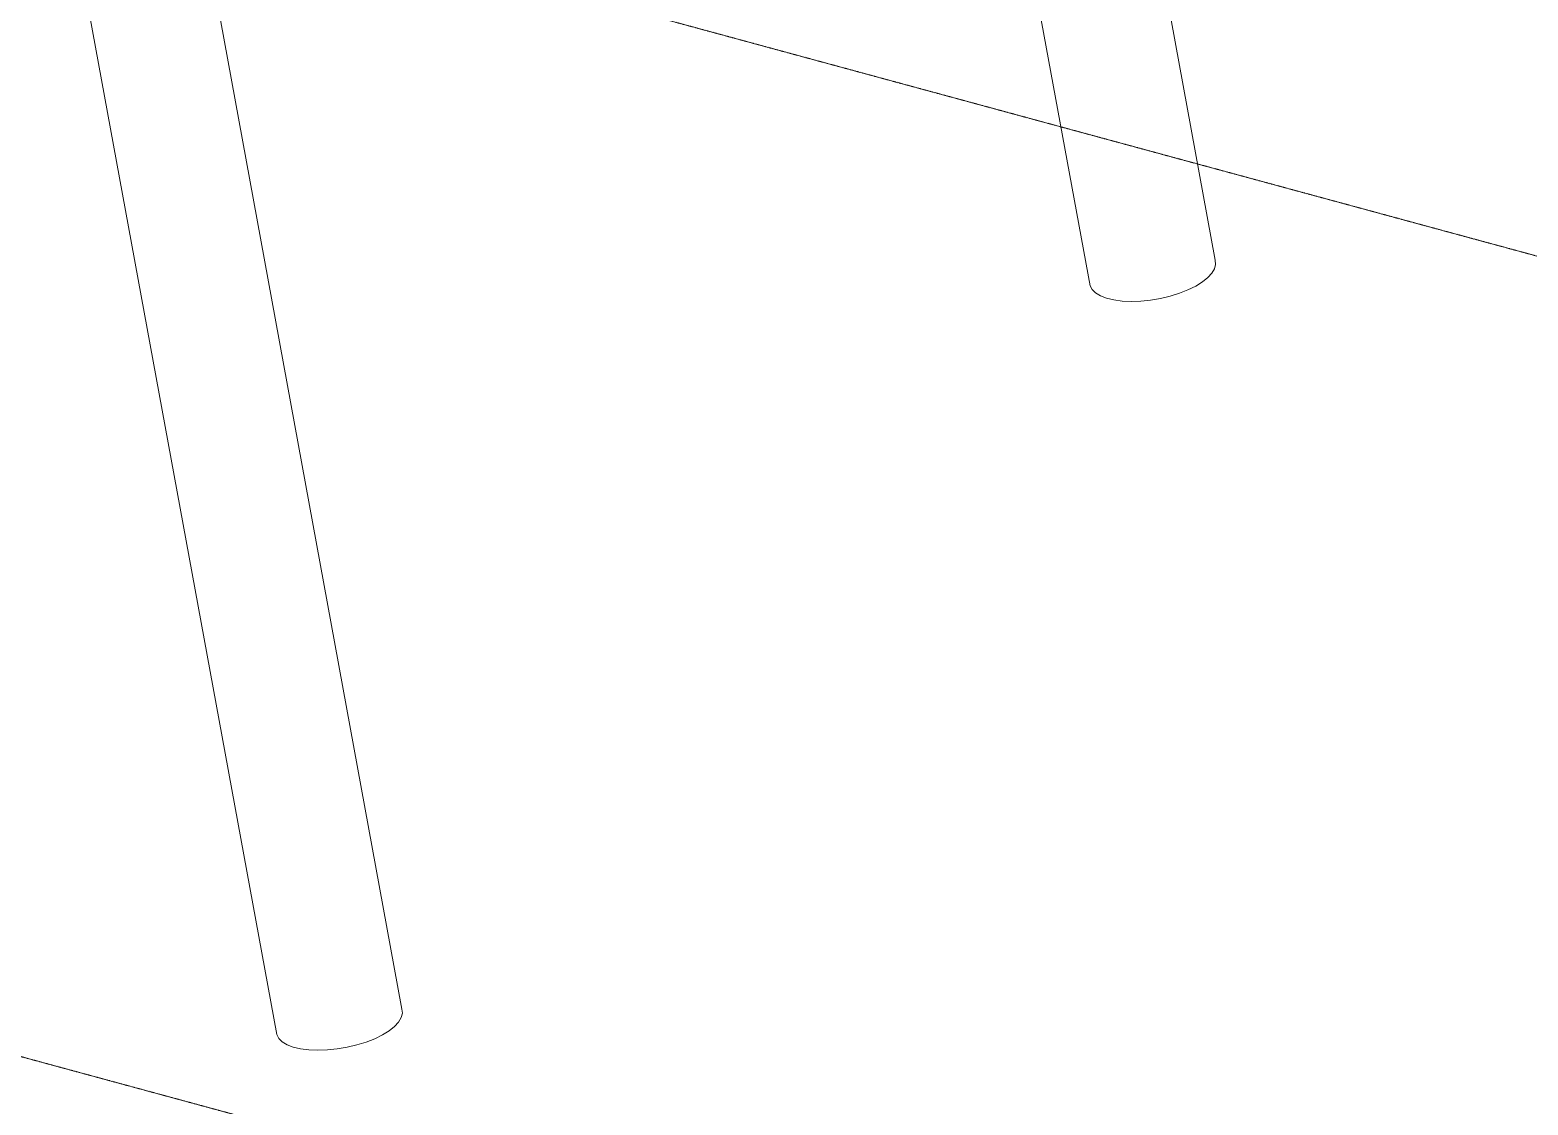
# Model space of a CAD drawing. Header units: millimetres. Extents: x 71565 to 189565, y -51699 to 32301.
# Drawn here: x 97863 to 107004, y 9008 to 15568 of the extents above; entities that cross this region are included whole.
import ezdxf

# ---------------------------------------------------------------- set-up
doc = ezdxf.new("R2010")
doc.units = ezdxf.units.MM
doc.linetypes.add('XKITLINE00', pattern=[0])
doc.linetypes.add('XKITLINE03', pattern=[6, 3, -1, 1, -1])
doc.layers.add('Maillage', color=1, linetype='Continuous', lineweight=0)
doc.layers.add('Piece', color=20, linetype='Continuous', lineweight=0)

msp = doc.modelspace()

# ---------------------------------------------------------------- linework, layer by layer
at = {"layer": 'Maillage', "color": 0, "linetype": 'XKITLINE03', "lineweight": 0}
for p, q in [((86585.8, 19746.5), (137996.5, 5789.4)), ((80382.7, 14034.2), (131793.3, 77.1))]:
    msp.add_line(p, q, dxfattribs=at)
at = {"layer": 'Piece', "color": 0, "linetype": 'XKITLINE00', "lineweight": 0}
for p, q in [((97745.3, 18290.2), (99369, 9437.9)), ((98578.9, 18063.9), (100132.5, 9593.6)), ((103848.5, 16640.7), (104331.5, 14007.7)), ((104682.2, 16414.4), (105095, 14163.4)), ((105074.9, 14084.4), (105050, 14057.3)), ((105091, 14111.6), (105074.9, 14084.4)), ((105097.7, 14138.2), (105091, 14111.6)), ((105095, 14163.4), (105097.7, 14138.2)), ((104331.5, 14007.7), (104343.6, 13984.4)), ((104976, 14005.7), (104928.8, 13982.6)), ((105016.7, 14030.8), (104976, 14005.7)), ((105050, 14057.3), (105016.7, 14030.8)), ((104364.8, 13963.6), (104343.6, 13984.4)), ((104394.6, 13945.7), (104364.8, 13963.6)), ((104432.2, 13931.3), (104394.6, 13945.7)), ((104476.8, 13920.7), (104432.2, 13931.3)), ((104527.2, 13914.2), (104476.8, 13920.7)), ((104582.1, 13911.9), (104527.2, 13914.2)), ((104640.3, 13913.8), (104582.1, 13911.9)), ((104700.3, 13920), (104640.3, 13913.8)), ((104760.6, 13930.3), (104700.3, 13920)), ((104819.8, 13944.4), (104760.6, 13930.3)), ((104876.3, 13962), (104819.8, 13944.4)), ((104928.8, 13982.6), (104876.3, 13962)), ((100112.4, 9514.6), (100087.5, 9487.4)), ((100128.5, 9541.8), (100112.4, 9514.6)), ((100135.2, 9568.3), (100128.5, 9541.8)), ((100132.5, 9593.6), (100135.2, 9568.3)), ((99369, 9437.9), (99381.1, 9414.6)), ((100013.5, 9435.9), (99966.3, 9412.7)), ((100054.2, 9461), (100013.5, 9435.9)), ((100087.5, 9487.4), (100054.2, 9461)), ((99402.3, 9393.7), (99381.1, 9414.6)), ((99432.1, 9375.9), (99402.3, 9393.7)), ((99469.7, 9361.5), (99432.1, 9375.9)), ((99514.3, 9350.9), (99469.7, 9361.5)), ((99564.7, 9344.4), (99514.3, 9350.9)), ((99619.6, 9342.1), (99564.7, 9344.4)), ((99677.8, 9344), (99619.6, 9342.1)), ((99737.8, 9350.2), (99677.8, 9344)), ((99798.1, 9360.5), (99737.8, 9350.2)), ((99857.2, 9374.6), (99798.1, 9360.5)), ((99913.8, 9392.1), (99857.2, 9374.6)), ((99966.3, 9412.7), (99913.8, 9392.1))]:
    msp.add_line(p, q, dxfattribs=at)

doc.saveas('drawing.dxf')
